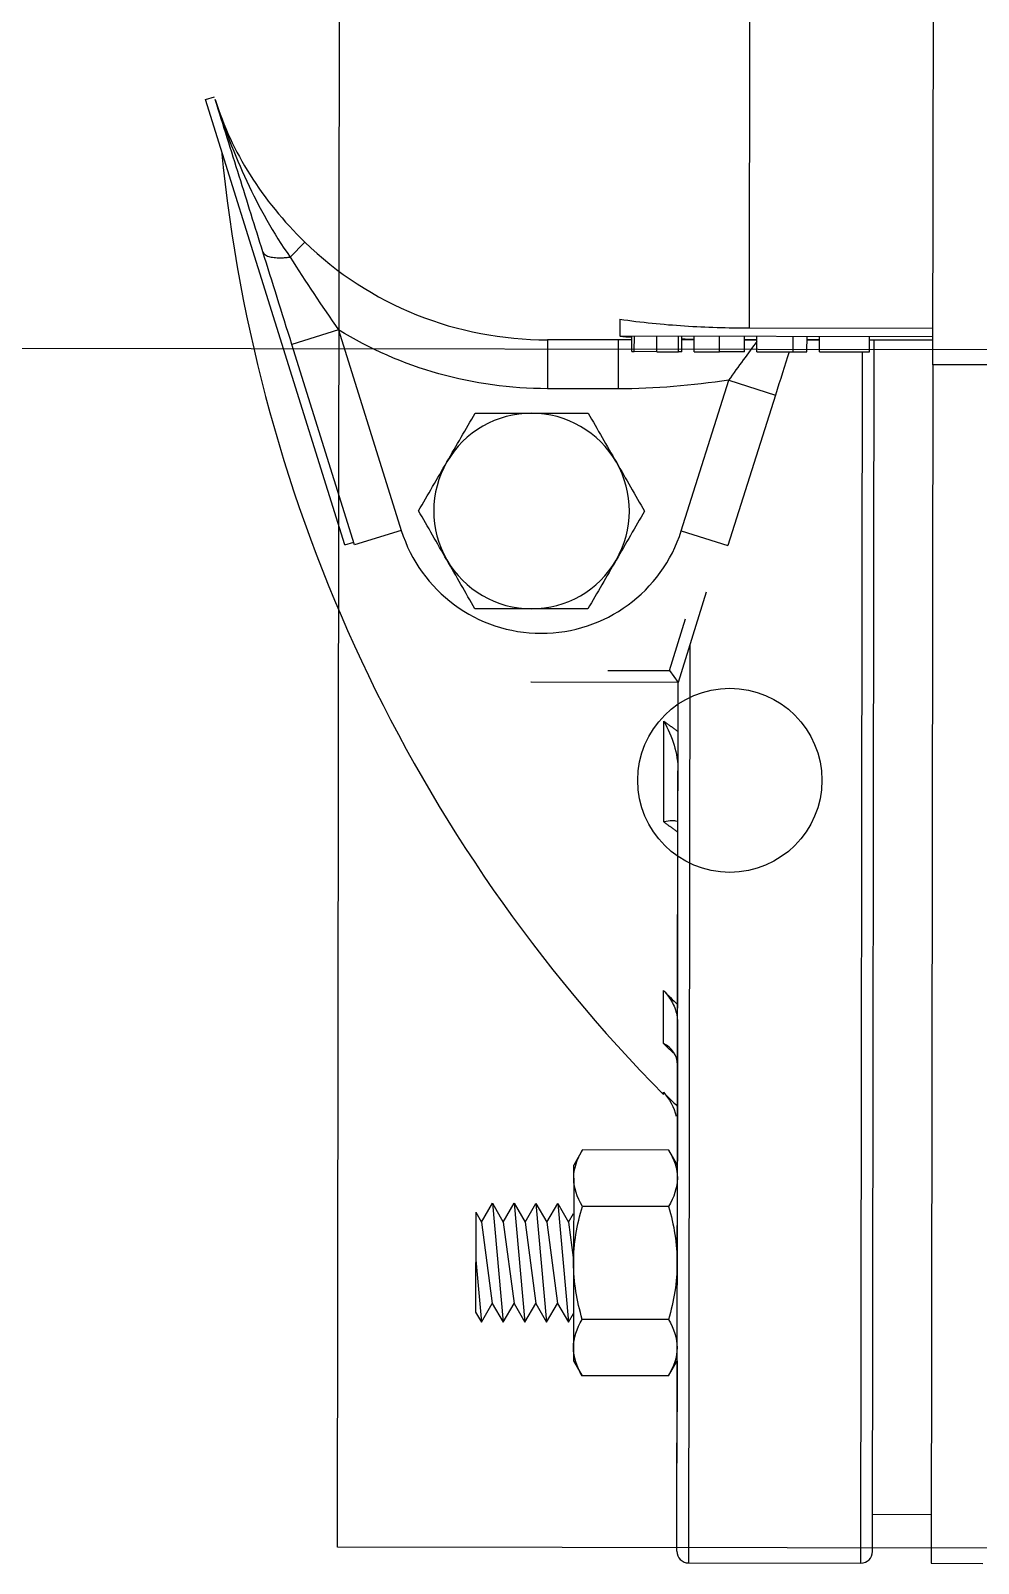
# Model space of a CAD drawing. Header units: millimetres. Extents: x 9 to 403, y 12 to 283.
# Drawn here: x 69.1473 to 69.209, y 241.099 to 241.1988 of the extents above; entities that cross this region are included whole.
import ezdxf

# ---------------------------------------------------------------- set-up
doc = ezdxf.new("R2010")
doc.units = ezdxf.units.MM
doc.layers.add('SITE_20200109$0$22', color=40, linetype='Continuous')

# ---------------------------------------------------------------- blocks, each defined once
blk = doc.blocks.new('SITE_20200109$0$A$C3D8971C')
at = {"color": 9, "linetype": 'Continuous', "extrusion": (0, 1, 0)}
for p, q in [((-639.7, -750.894), (-610.694, -741.772)), ((-610.694, -741.772), (-610.511, -742.353)), ((-639.7, -751.531), (-626.64, -747.424)), ((-625.684, -750.465), (-626.64, -747.424)), ((-619.965, -748.258), (-620.946, -747.304)), ((-639.7, -750.894), (-639.518, -751.474)), ((-625.684, -750.465), (-638.744, -754.572)), ((-638.744, -754.572), (-639.7, -751.531)), ((-689.685, -759.487), (-690.33, -759.859)), ((-686.261, -759.487), (-690.33, -759.859)), ((-690.33, -759.859), (-689.102, -760.568)), ((-683.166, -759.487), (-689.685, -759.487)), ((-683.811, -759.859), (-689.102, -760.568)), ((-683.166, -759.487), (-683.811, -759.859)), ((-683.811, -759.859), (-682.583, -760.568)), ((-689.102, -760.568), (-690.33, -761.277)), ((-682.583, -760.568), (-690.33, -761.277)), ((-682.583, -760.568), (-683.811, -761.277)), ((-690.33, -761.277), (-689.102, -761.986)), ((-689.102, -761.986), (-690.33, -762.695)), ((-682.583, -761.986), (-690.33, -762.695)), ((-683.811, -761.277), (-689.102, -761.986)), ((-683.811, -761.277), (-682.583, -761.986)), ((-682.583, -761.986), (-683.811, -762.695)), ((-690.33, -762.695), (-689.102, -763.404)), ((-683.811, -762.695), (-689.102, -763.404)), ((-683.811, -762.695), (-682.583, -763.404)), ((-689.102, -763.404), (-690.33, -764.112)), ((-682.583, -763.404), (-690.33, -764.112)), ((-682.583, -763.404), (-683.811, -764.112)), ((-648.625, -763.057), (-648.609, -763.057)), ((-648.625, -772.619), (-648.625, -763.057)), ((-690.33, -764.112), (-689.102, -764.821)), ((-689.102, -764.821), (-690.33, -765.53)), ((-682.583, -764.821), (-690.33, -765.53)), ((-683.811, -764.112), (-689.102, -764.821)), ((-683.811, -764.112), (-682.583, -764.821)), ((-682.583, -764.821), (-683.811, -765.53)), ((-629.5, -768.68), (-629.5, -764.075)), ((-626.312, -764.075), (-629.5, -764.075)), ((-626.312, -769.568), (-626.312, -764.075)), ((-692.831, -765.862), (-693.817, -766.431)), ((-691.977, -765.862), (-692.831, -765.862)), ((-686.456, -765.862), (-691.977, -765.862)), ((-690.33, -765.53), (-689.755, -765.862)), ((-680.935, -765.862), (-686.456, -765.862)), ((-683.811, -765.53), (-686.286, -765.862)), ((-683.811, -765.53), (-683.236, -765.862)), ((-680.935, -765.862), (-680.081, -765.862)), ((-679.095, -766.431), (-680.081, -765.862)), ((-693.817, -772.05), (-693.817, -766.431)), ((-690.137, -772.05), (-690.137, -766.431)), ((-682.776, -772.05), (-682.776, -766.431)), ((-679.095, -772.05), (-679.095, -766.431)), ((-647.86, -768.044), (-647.86, -772.055)), ((-626.312, -768.68), (-629.5, -768.68)), ((-624.962, -768.794), (-626.057, -768.794)), ((-626.057, -768.794), (-626.057, -789.194)), ((-627.077, -769.568), (-626.057, -769.568)), ((-627.077, -769.568), (-627.077, -769.74)), ((-627.077, -771.2), (-627.077, -769.74)), ((-627.077, -769.74), (-626.057, -769.74)), ((-675.483, -771.698), (-675.333, -771.698)), ((-672.16, -771.698), (-668.699, -771.698)), ((-657.718, -771.698), (-651.162, -771.698)), ((-627.077, -771.2), (-626.057, -771.2)), ((-627.077, -771.2), (-627.077, -772.617)), ((-705.235, -772.619), (-648.626, -772.619)), ((-702.693, -772.619), (-702.689, -772.619)), ((-692.831, -772.619), (-699.501, -772.619)), ((-693.817, -772.05), (-692.831, -772.619)), ((-682.797, -772.619), (-687.894, -772.619)), ((-676.894, -772.619), (-682.797, -772.619)), ((-680.081, -772.619), (-679.095, -772.05)), ((-670.829, -772.619), (-676.894, -772.619)), ((-670.402, -772.619), (-657.084, -772.619)), ((-647.86, -772.055), (-648.625, -772.619)), ((-642.741, -774.438), (-648.625, -772.619)), ((-647.86, -772.055), (-644.485, -773.098)), ((-638.744, -772.816), (-639.7, -775.857)), ((-638.744, -772.816), (-628.933, -775.902)), ((-627.077, -772.832), (-627.077, -772.617)), ((-627.077, -772.617), (-626.057, -772.617)), ((-627.077, -772.832), (-626.057, -772.832)), ((-626.312, -773.648), (-626.312, -772.832)), ((-706, -773.384), (-706, -784.604)), ((-646.151, -773.384), (-706, -773.384)), ((-627.077, -773.648), (-626.057, -773.648)), ((-627.077, -773.648), (-627.077, -775.28)), ((-629.889, -778.942), (-639.7, -775.857)), ((-628.933, -775.902), (-629.889, -778.942)), ((-627.077, -776.912), (-627.077, -775.28)), ((-627.077, -775.28), (-626.057, -775.28)), ((-627.077, -776.912), (-626.057, -776.912)), ((-626.312, -777.235), (-626.312, -776.912)), ((-627.077, -777.728), (-627.077, -780.09)), ((-627.077, -777.728), (-626.057, -777.728)), ((-626.312, -777.235), (-626.299, -777.235)), ((-626.312, -777.728), (-626.312, -777.235)), ((-626.299, -777.728), (-626.299, -777.235)), ((-625.521, -777.235), (-625.521, -789.194)), ((-625.521, -777.235), (-581.687, -777.235)), ((-627.077, -780.09), (-626.057, -780.09)), ((-627.077, -780.09), (-627.077, -780.992)), ((-627.077, -780.992), (-626.057, -780.992)), ((-627.077, -781.808), (-626.057, -781.808)), ((-627.077, -781.808), (-627.077, -785.072)), ((-626.312, -781.808), (-626.312, -780.992)), ((-626.299, -781.808), (-626.299, -780.992)), ((-706, -784.604), (-627.078, -784.604)), ((-627.077, -784.213), (-627.077, -785.072)), ((-705.235, -785.369), (-626.317, -785.369)), ((-702.812, -785.369), (-702.812, -789.194)), ((-627.077, -785.072), (-626.057, -785.072)), ((-626.312, -789.194), (-626.312, -785.072)), ((-626.299, -789.194), (-626.299, -785.072)), ((-706, -789.194), (-706, -792.556)), ((-627.909, -789.194), (-706, -789.194)), ((-627.906, -821.069), (-627.906, -789.194)), ((-627.906, -789.194), (-580.094, -789.194))]:
    blk.add_line(p, q, dxfattribs=at)
at = {"color": 9, "linetype": 'Continuous'}
for p, q in [((-705, -960.5), (-705, -750.5)), ((-705, -750.5), (-305, -750.5))]:
    blk.add_line(p, q, dxfattribs=at)
blk.add_circle((-655, -776), 6, dxfattribs=at)
for centre, radius, start, end in [((-604, -843.994), 101.668, 95.66203, 134.67637), ((-635.875, -763.694), 9.562, 107.4576, 252.5424), ((-637.469, -763.057), 6.375, 60, 120), ((-637.469, -763.057), 6.375, 120, 180), ((-637.469, -763.057), 6.375, 0, 60), ((-637.469, -763.057), 6.375, 180, 240), ((-637.469, -763.057), 6.375, 300, 0), ((-637.469, -763.057), 6.375, 240, 300), ((-604, -843.994), 101.563, 134.616, 135.35099), ((-705.235, -773.384), 0.765, 90, 180), ((-705.235, -784.604), 0.765, 180, 270)]:
    blk.add_arc(centre, radius, start, end, dxfattribs=at)
for points, knots in [([(-610.694, -742.409), (-612.493, -742.975), (-614.277, -743.666), (-617.725, -745.286), (-619.393, -746.194), (-620.946, -747.304)], [0, 0, 0, 0, 0.5, 0.5, 1, 1, 1, 1]), ([(-620.603, -745.526), (-618.997, -745.021), (-617.34, -744.5), (-614.023, -743.456), (-612.356, -742.932), (-610.694, -742.409)], [0, 0, 0, 0, 0.5, 0.5, 1, 1, 1, 1]), ([(-610.694, -742.409), (-612.4, -742.946), (-614.03, -743.703), (-617.138, -745.662), (-618.61, -746.862), (-619.965, -748.258)], [0, 0, 0, 0, 0.5, 0.5, 1, 1, 1, 1]), ([(-619.965, -748.258), (-621.995, -750.349), (-623.603, -752.83), (-625.775, -758.267), (-626.312, -761.137), (-626.312, -764.075)], [0, 0, 0, 0, 0.5, 0.5, 1, 1, 1, 1]), ([(-629.5, -764.075), (-629.5, -761.666), (-629.181, -759.31), (-627.896, -754.708), (-626.929, -752.491), (-625.684, -750.465)], [0, 0, 0, 0, 0.5, 0.5, 1, 1, 1, 1]), ([(-624.962, -768.794), (-625.165, -770.189), (-625.303, -771.603), (-625.48, -774.423), (-625.521, -775.83), (-625.521, -777.235)], [0, 0, 0, 0, 0.5, 0.5, 1, 1, 1, 1]), ([(-668.699, -771.698), (-668.946, -771.931), (-669.221, -772.134), (-669.795, -772.436), (-670.103, -772.54), (-670.551, -772.609), (-670.69, -772.619), (-670.829, -772.619)], [0, 0, 0, 0, 0.411218, 0.411218, 0.820677, 0.820677, 1, 1, 1, 1]), ([(-702.562, -772.619), (-701.622, -772.619), (-701.329, -772.619), (-701.037, -772.619), (-700.705, -772.619), (-700.082, -772.619), (-699.79, -772.619), (-699.501, -772.619)], [0, 0, 0, 0, 0.525068, 0.525068, 0.788006, 0.788006, 1, 1, 1, 1]), ([(-689.815, -772.619), (-689.698, -772.619), (-689.581, -772.619), (-689.346, -772.619), (-689.108, -772.619), (-688.57, -772.619), (-688.242, -772.619), (-687.894, -772.619)], [0, 0, 0, 0, 0.326642, 0.326642, 0.653678, 0.653678, 1, 1, 1, 1]), ([(-671.272, -772.619), (-671.154, -772.619), (-671.037, -772.619), (-670.802, -772.619), (-670.607, -772.619), (-670.402, -772.619)], [0, 0, 0, 0, 0.553631, 0.553631, 1, 1, 1, 1]), ([(-626.278, -773.628), (-626.275, -773.415), (-626.272, -773.202), (-626.267, -772.929), (-626.265, -772.809)], [0, 0, 0, 0, 0.77951, 1, 1, 1, 1])]:
    blk.add_open_spline(points, degree=3, knots=knots, dxfattribs=at)
for points, degree in [([(-626.64, -747.424), (-624.564, -746.771), (-622.565, -746.143), (-620.603, -745.526)], 3), ([(-620.946, -747.304), (-622.549, -748.3), (-624.113, -749.366), (-625.684, -750.465)], 3), ([(-640.656, -757.536), (-639.574, -756.911), (-638.509, -756.296), (-637.469, -755.696)], 3), ([(-637.469, -755.696), (-636.426, -756.298), (-635.367, -756.909), (-634.281, -757.536)], 3), ([(-643.844, -759.376), (-642.801, -758.774), (-641.742, -758.163), (-640.656, -757.536)], 3), ([(-634.281, -757.536), (-633.199, -758.161), (-632.134, -758.776), (-631.094, -759.376)], 3), ([(-643.844, -763.057), (-643.844, -761.812), (-643.844, -760.566), (-643.844, -759.376)], 3), ([(-631.094, -759.376), (-631.094, -760.566), (-631.094, -761.812), (-631.094, -763.057)], 3), ([(-643.844, -766.737), (-643.844, -765.54), (-643.844, -764.301), (-643.844, -763.057)], 3), ([(-631.094, -763.057), (-631.094, -764.301), (-631.094, -765.54), (-631.094, -766.737)], 3), ([(-693.817, -766.431), (-693.215, -766.083), (-692.604, -765.862), (-691.977, -765.862)], 3), ([(-691.977, -765.862), (-691.352, -765.862), (-690.737, -766.084), (-690.137, -766.431)], 3), ([(-690.137, -766.431), (-688.946, -766.087), (-687.702, -765.862), (-686.456, -765.862)], 3), ([(-686.456, -765.862), (-685.211, -765.862), (-683.974, -766.085), (-682.776, -766.431)], 3), ([(-682.776, -766.431), (-682.174, -766.083), (-681.562, -765.862), (-680.935, -765.862)], 3), ([(-680.935, -765.862), (-680.311, -765.862), (-679.696, -766.084), (-679.095, -766.431)], 3), ([(-640.656, -768.578), (-641.738, -767.953), (-642.803, -767.338), (-643.844, -766.737)], 3), ([(-631.094, -766.737), (-632.137, -767.339), (-633.195, -767.951), (-634.281, -768.578)], 3), ([(-637.469, -770.418), (-638.512, -769.816), (-639.57, -769.205), (-640.656, -768.578)], 3), ([(-634.281, -768.578), (-635.363, -769.202), (-636.428, -769.817), (-637.469, -770.418)], 3), ([(-628.933, -775.902), (-629.271, -773.51), (-629.5, -771.107), (-629.5, -768.68)], 3), ([(-626.147, -769.561), (-626.132, -769.305), (-626.115, -769.05), (-626.097, -768.794)], 3), ([(-675.333, -771.698), (-675.763, -772.087), (-676.289, -772.389), (-676.9, -772.531)], 3), ([(-673.543, -772.619), (-672.887, -772.619), (-672.438, -772.245), (-672.16, -771.698)], 3), ([(-668.699, -771.698), (-669.017, -771.998), (-669.324, -772.308), (-669.61, -772.62)], 3), ([(-657.699, -772.554), (-657.606, -772.425), (-657.626, -772.111), (-657.718, -771.698)], 3), ([(-651.162, -771.698), (-652.139, -772.245), (-653.257, -772.619), (-654.378, -772.619)], 3), ([(-691.977, -772.619), (-692.602, -772.619), (-693.217, -772.397), (-693.817, -772.05)], 3), ([(-690.137, -772.05), (-690.739, -772.397), (-691.35, -772.619), (-691.977, -772.619)], 3), ([(-686.456, -772.619), (-687.702, -772.619), (-688.946, -772.394), (-690.137, -772.05)], 3), ([(-682.776, -772.05), (-683.974, -772.396), (-685.211, -772.619), (-686.456, -772.619)], 3), ([(-680.935, -772.619), (-681.56, -772.619), (-682.175, -772.397), (-682.776, -772.05)], 3), ([(-679.095, -772.05), (-679.697, -772.397), (-680.308, -772.619), (-680.935, -772.619)], 3), ([(-657.084, -772.619), (-656.338, -772.619), (-655.412, -772.619), (-654.378, -772.619)], 3), ([(-628.933, -775.902), (-628.032, -776.547), (-627.141, -777.2), (-626.408, -777.739)], 3), ([(-626.299, -777.235), (-626.298, -776.91)], 1), ([(-627.068, -779.83), (-627.956, -779.55), (-628.919, -779.247), (-629.889, -778.942)], 3)]:
    blk.add_open_spline(points, degree=degree, dxfattribs=at)
for points, weights in [([(-620.603, -745.526), (-621.151, -745.698), (-620.946, -747.304)], [1, 0.866025403784, 1]), ([(-672.16, -771.698), (-672.476, -772.035), (-672.789, -772.375)], [1, 0.99998880784, 1]), ([(-657.718, -771.698), (-658.046, -772.156), (-658.37, -772.619)], [1, 0.999979433825, 1]), ([(-651.162, -771.698), (-651.49, -772.156), (-651.813, -772.619)], [1, 0.999979431042, 1])]:
    blk.add_rational_spline(points, weights, degree=2, dxfattribs=at)
blk = doc.blocks.new('AUDIT_I_200528142514-0')
at = {"layer": 'SITE_20200109$0$22', "color": 8, "rotation": 89.92133469272197}
blk.add_blockref('SITE_20200109$0$A$C3D8971C', (248392.588, 243549.641), dxfattribs=at)

msp = doc.modelspace()

# ---------------------------------------------------------------- linework, layer by layer
at = {"color": 8}
msp.add_line((69.724482, 241.177342), (68.12448, 241.179539), dxfattribs=at)

# ---------------------------------------------------------------- block references
at = {"linetype": 'Continuous', "xscale": 0.001000002026557922, "yscale": 0.001000002026557922, "zscale": 0.001000002026557922}
msp.add_blockref('AUDIT_I_200528142514-0', (-179.975357, -1.744072), dxfattribs=at)

doc.saveas('drawing.dxf')
